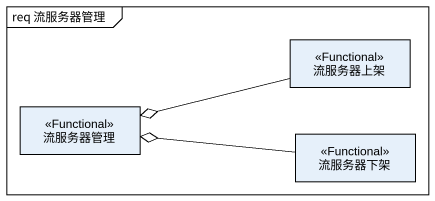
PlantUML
@startuml
mainframe req 流服务器管理
hide circle
hide empty members
class 流服务器上架 <<Functional>>
class 流服务器管理 <<Functional>>
class 流服务器下架 <<Functional>>
流服务器上架 -left-o 流服务器管理
流服务器下架 -left-o 流服务器管理
@enduml
